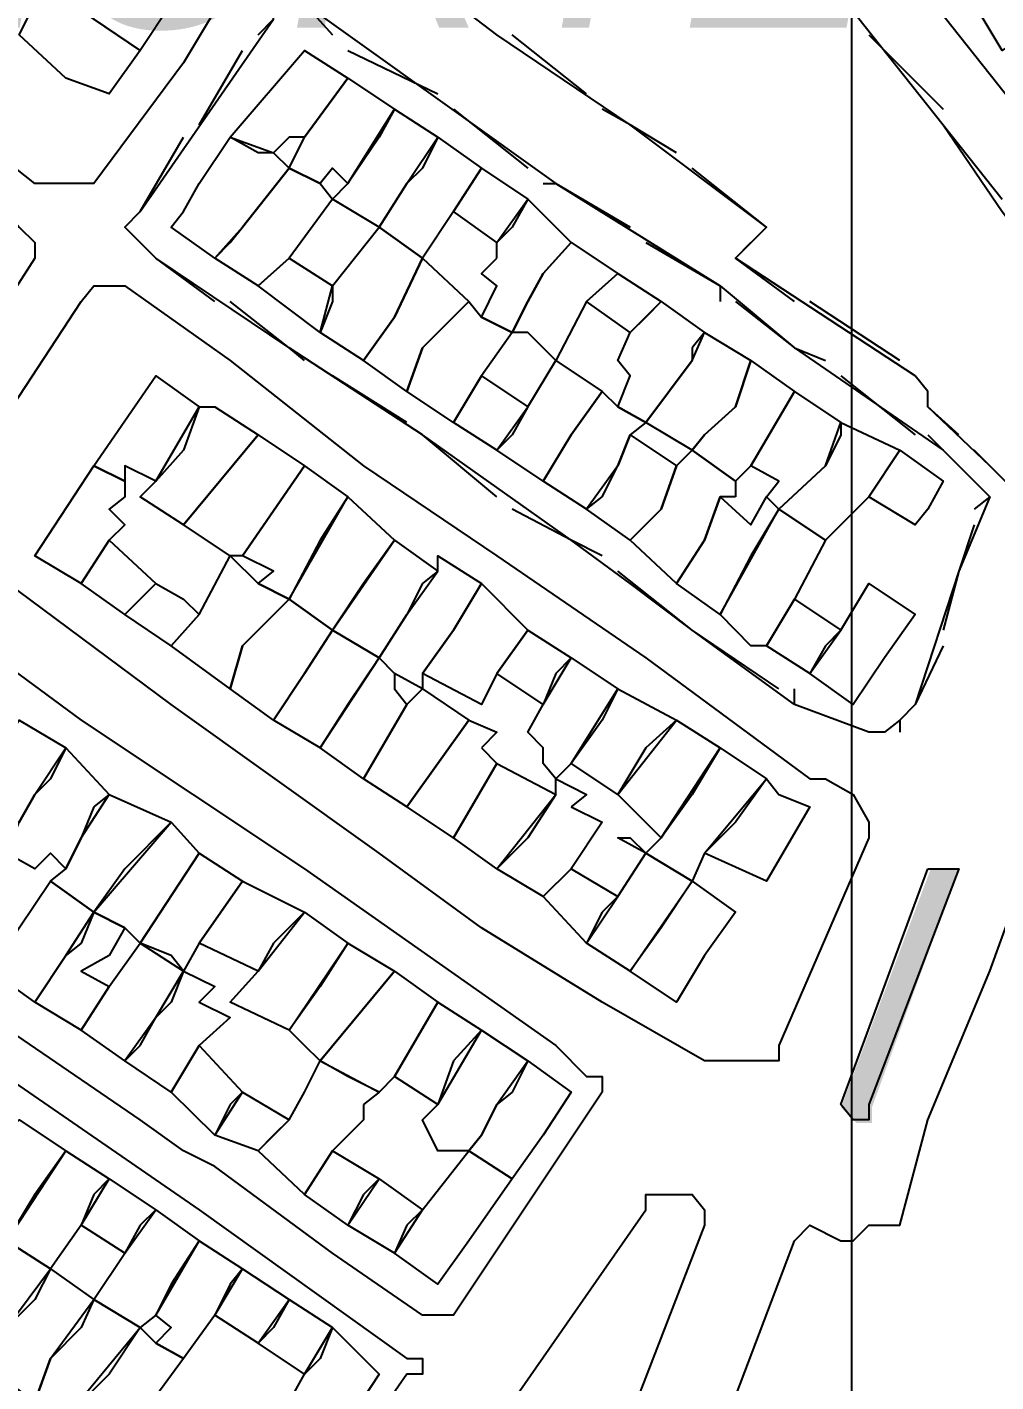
# Model space of a CAD drawing. Header units: millimetres. Extents: x -3588 to 75209, y -3737 to 38254.
# Drawn here: x 6246.4 to 6334.6, y 5835 to 5958.4 of the extents above; entities that cross this region are included whole.
import ezdxf

# ---------------------------------------------------------------- set-up
doc = ezdxf.new("R2010")
doc.units = ezdxf.units.MM
for name, color, linetype in [('H', 250, 'Continuous'), ('P', 253, 'Continuous'), ('T', 7, 'Continuous')]:
    doc.layers.add(name, color=color, linetype=linetype)

msp = doc.modelspace()

# ---------------------------------------------------------------- hatches: boundary and pattern name
at = {"layer": 'H', "linetype": 'Continuous'}
msp.add_hatch(color=256, dxfattribs=at).paths.add_polyline_path([(6328.648, 5881.728), (6330.073, 5881.728), (6331.193, 5881.728), (6323.287, 5859.995), (6323.287, 5858.587), (6321.879, 5858.587), (6320.47, 5859.995), (6328.648, 5881.728), (6328.648, 5881.728)])

# ---------------------------------------------------------------- linework, layer by layer
msp.add_lwpolyline([(6321.471, 6253.151), (7910.682, 6253.151), (7910.682, 5438.155), (6321.471, 5438.155)], close=True)
at = {"layer": 'P'}
for points in [[(6309.46, 5998.315), (6313.685, 6001.148), (6323.015, 6007.918), (6324.423, 6009.326), (6325.832, 6007.918), (6335.146, 5995.787), (6347.565, 5980.823), (6361.12, 5964.452), (6362.24, 5961.907), (6343.34, 5945.535), (6341.915, 5945.535), (6340.795, 5945.535), (6320.47, 5971.221), (6305.507, 5989.001), (6305.507, 5990.138), (6304.099, 5992.954), (6305.507, 5994.363), (6309.46, 5998.315)], [(6240.292, 5949.488), (6232.114, 5955.137), (6230.978, 5956.258), (6230.978, 5957.666), (6240.292, 5972.629), (6249.894, 5986.185), (6256.664, 5995.787), (6258.088, 5998.315), (6259.496, 5999.74), (6279.821, 5986.185), (6279.821, 5984.776), (6270.219, 5971.221), (6260.616, 5955.137), (6252.439, 5944.127), (6251.302, 5944.127), (6249.894, 5944.127), (6247.077, 5944.127), (6240.292, 5949.488)], [(6168.595, 5969.813), (6172.548, 5975.462), (6177.909, 5983.352), (6179.318, 5984.776), (6180.742, 5984.776), (6197.114, 5972.629), (6217.438, 5959.09), (6234.931, 5948.352), (6244.533, 5941.582), (6245.653, 5940.174), (6247.077, 5938.766), (6247.077, 5937.341), (6234.931, 5918.441), (6233.522, 5917.017), (6230.978, 5917.017), (6228.161, 5918.441), (6210.653, 5929.163), (6184.679, 5946.944), (6165.778, 5960.499), (6165.778, 5961.907), (6164.354, 5964.452), (6165.778, 5965.86), (6168.595, 5969.813)], [(6249.894, 5964.452), (6251.302, 5965.86), (6256.664, 5963.027), (6259.496, 5960.499), (6256.664, 5956.258), (6252.439, 5959.09), (6248.486, 5961.907), (6249.894, 5964.452)], [(6319.062, 5963.027), (6329.785, 5949.488), (6335.146, 5941.582), (6339.387, 5935.933), (6340.795, 5929.163), (6341.915, 5918.441), (6341.915, 5913.064), (6340.795, 5911.655), (6334.01, 5918.441), (6328.376, 5923.802), (6328.376, 5925.21), (6327.24, 5926.619), (6310.868, 5937.341), (6313.685, 5940.174), (6301.266, 5949.488), (6289.135, 5957.666), (6278.413, 5965.86)], [(6341.915, 5961.907), (6339.387, 5959.09), (6335.146, 5956.258), (6332.601, 5960.499), (6335.146, 5963.027), (6339.387, 5965.86), (6341.915, 5961.907)], [(6247.077, 5960.499), (6248.486, 5961.907), (6252.439, 5959.09), (6256.664, 5956.258), (6253.847, 5952.305), (6249.894, 5953.713), (6245.653, 5957.666), (6247.077, 5960.499)], [(6267.402, 5957.666), (6268.81, 5959.09), (6268.81, 5960.499), (6270.219, 5960.499), (6271.627, 5960.499), (6274.172, 5957.666)], [(6271.627, 5960.499), (6275.58, 5957.666), (6294.496, 5944.127), (6309.46, 5934.813), (6316.229, 5929.163), (6329.785, 5919.849), (6331.193, 5918.441), (6332.601, 5917.017), (6334.01, 5915.608), (6331.193, 5908.839), (6327.24, 5896.692), (6325.832, 5895.284), (6324.423, 5894.163), (6323.015, 5894.163), (6316.229, 5896.692), (6306.915, 5903.477), (6301.266, 5907.702)], [(6301.266, 5907.702), (6295.905, 5911.655), (6282.366, 5921.258), (6270.219, 5929.163), (6258.088, 5937.341), (6256.664, 5938.766), (6255.255, 5940.174), (6256.664, 5941.582), (6268.81, 5959.09)], [(6297.313, 5797.901), (6316.229, 5847.865), (6317.638, 5849.273), (6320.47, 5847.865), (6321.591, 5847.865), (6323.015, 5849.273), (6325.832, 5849.273), (6328.376, 5858.875), (6334.01, 5872.414), (6341.915, 5894.163), (6346.156, 5904.886), (6347.565, 5911.655), (6348.701, 5918.441), (6348.701, 5923.802), (6347.565, 5930.572), (6344.748, 5937.341), (6343.34, 5938.766), (6343.34, 5940.174), (6344.748, 5941.582), (6366.481, 5959.09)], [(6297.313, 5952.305), (6290.543, 5957.666)], [(6323.015, 5957.666), (6329.785, 5950.896)], [(6262.041, 5949.488), (6265.978, 5956.258)], [(6267.402, 5946.944), (6264.857, 5948.352), (6271.627, 5956.258), (6275.58, 5953.713), (6271.627, 5948.352), (6270.219, 5948.352), (6268.81, 5946.944), (6267.402, 5946.944)], [(6275.58, 5956.258), (6283.774, 5952.305)], [(6278.413, 5948.352), (6275.58, 5944.127), (6274.172, 5945.535), (6273.035, 5944.127), (6270.219, 5945.535), (6271.627, 5948.352), (6275.58, 5953.713), (6279.821, 5950.896), (6278.413, 5948.352)], [(6282.366, 5945.535), (6280.941, 5944.127), (6278.413, 5940.174), (6274.172, 5942.703), (6275.58, 5944.127), (6279.821, 5950.896), (6283.774, 5948.352), (6282.366, 5945.535)], [(6285.182, 5950.896), (6291.952, 5945.535)], [(6305.507, 5946.944), (6301.266, 5949.488), (6298.737, 5950.896)], [(6329.785, 5949.488), (6335.146, 5942.703)], [(6255.255, 5940.174), (6256.664, 5941.582), (6260.616, 5948.352)], [(6260.616, 5941.582), (6262.041, 5944.127), (6264.857, 5948.352), (6268.81, 5946.944), (6270.219, 5945.535), (6265.978, 5940.174), (6263.449, 5937.341), (6259.496, 5940.174), (6260.616, 5941.582)], [(6285.182, 5941.582), (6282.366, 5937.341), (6278.413, 5940.174), (6280.941, 5944.127), (6283.774, 5948.352), (6287.727, 5945.535), (6285.182, 5941.582)], [(6264.857, 5938.766), (6265.978, 5940.174), (6270.219, 5945.535), (6273.035, 5944.127), (6274.172, 5942.703), (6270.219, 5937.341), (6267.402, 5934.813), (6263.449, 5937.341), (6264.857, 5938.766)], [(6290.543, 5940.174), (6289.135, 5938.766), (6285.182, 5941.582), (6287.727, 5945.535), (6291.952, 5942.703), (6290.543, 5940.174)], [(6313.685, 5940.174), (6306.915, 5945.535)], [(6293.36, 5944.127), (6294.496, 5944.127), (6301.266, 5940.174)], [(6289.135, 5937.341), (6289.135, 5938.766), (6291.952, 5942.703), (6295.905, 5938.766), (6293.36, 5935.933), (6291.952, 5933.388), (6290.543, 5930.572), (6287.727, 5931.98), (6289.135, 5934.813), (6287.727, 5935.933), (6289.135, 5937.341)], [(6279.821, 5931.98), (6276.988, 5928.027), (6273.035, 5930.572), (6274.172, 5934.813), (6278.413, 5940.174), (6282.366, 5937.341), (6279.821, 5931.98)], [(6263.449, 5933.388), (6258.088, 5937.341), (6256.664, 5938.766)], [(6297.313, 5933.388), (6294.496, 5928.027), (6291.952, 5930.572), (6290.543, 5930.572), (6291.952, 5933.388), (6293.36, 5935.933), (6295.905, 5938.766), (6300.146, 5935.933), (6297.313, 5933.388)], [(6302.69, 5938.766), (6309.46, 5934.813), (6309.46, 5933.388)], [(6316.229, 5933.388), (6310.868, 5937.341), (6312.276, 5938.766)], [(6274.172, 5933.388), (6273.035, 5930.572), (6267.402, 5934.813), (6270.219, 5937.341), (6274.172, 5934.813), (6274.172, 5933.388)], [(6282.366, 5929.163), (6280.941, 5925.21), (6276.988, 5928.027), (6279.821, 5931.98), (6282.366, 5937.341), (6286.591, 5933.388), (6282.366, 5929.163)], [(6302.69, 5931.98), (6301.266, 5930.572), (6297.313, 5933.388), (6300.146, 5935.933), (6304.099, 5933.388), (6302.69, 5931.98)], [(6238.883, 5914.488), (6251.302, 5933.388), (6252.439, 5934.813), (6253.847, 5934.813), (6255.255, 5934.813), (6264.857, 5928.027), (6276.988, 5918.441), (6289.135, 5910.247), (6302.69, 5900.933), (6317.638, 5889.922), (6319.062, 5889.922), (6321.591, 5888.514), (6323.015, 5885.969), (6323.015, 5884.561), (6314.821, 5865.645), (6314.821, 5864.236), (6312.276, 5864.236), (6309.46, 5864.236), (6308.051, 5864.236), (6298.737, 5869.598), (6287.727, 5876.367)], [(6271.627, 5928.027), (6270.219, 5929.163), (6264.857, 5933.388)], [(6287.727, 5931.98), (6290.543, 5930.572), (6287.727, 5926.619), (6285.182, 5922.378), (6280.941, 5925.21), (6282.366, 5929.163), (6286.591, 5933.388), (6287.727, 5931.98)], [(6306.915, 5929.163), (6306.915, 5928.027), (6302.69, 5922.378), (6300.146, 5923.802), (6301.266, 5926.619), (6300.146, 5928.027), (6301.266, 5930.572), (6304.099, 5933.388), (6308.051, 5930.572), (6306.915, 5929.163)], [(6310.868, 5933.388), (6316.229, 5929.163), (6319.062, 5928.027)], [(6325.832, 5928.027), (6317.638, 5933.388)], [(6308.051, 5921.258), (6306.915, 5919.849), (6302.69, 5922.378), (6306.915, 5928.027), (6308.051, 5930.572), (6312.276, 5928.027), (6310.868, 5923.802), (6308.051, 5921.258)], [(6295.905, 5921.258), (6293.36, 5917.017), (6289.135, 5919.849), (6291.952, 5923.802), (6294.496, 5928.027), (6298.737, 5925.21), (6295.905, 5921.258)], [(6312.276, 5918.441), (6310.868, 5917.017), (6306.915, 5919.849), (6308.051, 5921.258), (6310.868, 5923.802), (6312.276, 5928.027), (6316.229, 5925.21), (6312.276, 5918.441)], [(6260.616, 5919.849), (6258.088, 5917.017), (6255.255, 5918.441), (6255.255, 5917.017), (6252.439, 5918.441), (6258.088, 5926.619), (6262.041, 5923.802), (6260.616, 5919.849)], [(6280.941, 5922.378), (6274.172, 5926.619)], [(6290.543, 5921.258), (6289.135, 5919.849), (6285.182, 5922.378), (6287.727, 5926.619), (6291.952, 5923.802), (6290.543, 5921.258)], [(6320.47, 5926.619), (6327.24, 5921.258)], [(6331.193, 5921.258), (6328.376, 5923.802), (6328.376, 5925.21), (6327.24, 5926.619)], [(6300.146, 5923.802), (6302.69, 5922.378), (6301.266, 5921.258), (6300.146, 5918.441), (6297.313, 5914.488), (6293.36, 5917.017), (6295.905, 5921.258), (6298.737, 5925.21), (6300.146, 5923.802)], [(6320.47, 5921.258), (6319.062, 5918.441), (6314.821, 5914.488), (6313.685, 5915.608), (6314.821, 5917.017), (6312.276, 5918.441), (6316.229, 5925.21), (6320.47, 5922.378), (6320.47, 5921.258)], [(6267.402, 5921.258), (6260.616, 5913.064), (6256.664, 5915.608), (6258.088, 5917.017), (6262.041, 5923.802), (6263.449, 5923.802), (6267.402, 5921.258)], [(6323.015, 5915.608), (6319.062, 5911.655), (6314.821, 5914.488), (6319.062, 5918.441), (6320.47, 5922.378), (6325.832, 5919.849), (6323.015, 5915.608)], [(6267.402, 5921.258), (6271.627, 5918.441), (6265.978, 5910.247), (6264.857, 5910.247), (6260.616, 5913.064), (6267.402, 5921.258)], [(6289.135, 5915.608), (6282.366, 5921.258)], [(6298.737, 5915.608), (6300.146, 5918.441), (6301.266, 5921.258), (6305.507, 5918.441), (6304.099, 5914.488), (6301.266, 5911.655), (6297.313, 5914.488), (6298.737, 5915.608)], [(6328.376, 5921.258), (6329.785, 5919.849), (6331.193, 5918.441), (6332.601, 5917.017), (6334.01, 5915.608), (6332.601, 5914.488)], [(6310.868, 5915.608), (6309.46, 5915.608), (6308.051, 5911.655), (6305.507, 5907.702), (6301.266, 5911.655), (6304.099, 5914.488), (6305.507, 5918.441), (6306.915, 5919.849), (6310.868, 5917.017), (6310.868, 5915.608)], [(6328.376, 5914.488), (6327.24, 5913.064), (6323.015, 5915.608), (6325.832, 5919.849), (6329.785, 5917.017), (6328.376, 5914.488)], [(6339.387, 5913.064), (6334.01, 5918.441), (6332.601, 5919.849)], [(6255.255, 5917.017), (6255.255, 5915.608), (6253.847, 5914.488), (6255.255, 5913.064), (6253.847, 5911.655), (6251.302, 5907.702), (6247.077, 5910.247), (6252.439, 5918.441), (6255.255, 5917.017)], [(6273.035, 5911.655), (6270.219, 5906.294), (6267.402, 5907.702), (6268.81, 5908.839), (6265.978, 5910.247), (6271.627, 5918.441), (6275.58, 5915.608), (6273.035, 5911.655)], [(6276.988, 5907.702), (6274.172, 5903.477), (6270.219, 5906.294), (6275.58, 5915.608), (6279.821, 5911.655), (6276.988, 5907.702)], [(6312.276, 5910.247), (6309.46, 5904.886), (6305.507, 5907.702), (6308.051, 5911.655), (6309.46, 5915.608), (6312.276, 5913.064), (6313.685, 5915.608), (6314.821, 5914.488), (6312.276, 5910.247)], [(6298.737, 5910.247), (6295.905, 5911.655), (6290.543, 5914.488)], [(6313.685, 5902.053), (6312.276, 5902.053), (6309.46, 5904.886), (6314.821, 5914.488), (6319.062, 5911.655), (6316.229, 5906.294), (6313.685, 5902.053)], [(6332.601, 5913.064), (6331.193, 5908.839), (6329.785, 5903.477)], [(6256.664, 5906.294), (6255.255, 5904.886), (6251.302, 5907.702), (6253.847, 5911.655), (6258.088, 5907.702), (6256.664, 5906.294)], [(6282.366, 5907.702), (6280.941, 5904.886), (6278.413, 5900.933), (6274.172, 5903.477), (6279.821, 5911.655), (6283.774, 5908.839), (6282.366, 5907.702)], [(6265.978, 5902.053), (6264.857, 5898.116), (6259.496, 5902.053), (6262.041, 5904.886), (6264.857, 5910.247), (6267.402, 5907.702), (6270.219, 5906.294), (6265.978, 5902.053)], [(6282.366, 5899.525), (6282.366, 5898.116), (6279.821, 5899.525), (6278.413, 5900.933), (6280.941, 5904.886), (6283.774, 5908.839), (6283.774, 5910.247), (6287.727, 5907.702), (6285.182, 5903.477), (6282.366, 5899.525)], [(6287.727, 5876.367), (6278.413, 5883.153), (6259.496, 5896.692), (6243.124, 5908.839)], [(6306.915, 5903.477), (6300.146, 5908.839)], [(6260.616, 5906.294), (6262.041, 5904.886), (6259.496, 5902.053), (6255.255, 5904.886), (6258.088, 5907.702), (6260.616, 5906.294)], [(6289.135, 5899.525), (6287.727, 5896.692), (6282.366, 5899.525), (6285.182, 5903.477), (6287.727, 5907.702), (6291.952, 5903.477), (6289.135, 5899.525)], [(6324.423, 5900.933), (6321.591, 5896.692), (6317.638, 5899.525), (6320.47, 5903.477), (6323.015, 5907.702), (6327.24, 5904.886), (6324.423, 5900.933)], [(6260.616, 5856.042), (6256.664, 5858.875), (6238.883, 5871.006), (6226.753, 5879.2), (6221.391, 5883.153), (6218.559, 5884.561), (6218.559, 5885.969), (6218.559, 5887.378), (6230.978, 5904.886), (6232.114, 5906.294), (6234.931, 5906.294), (6236.339, 5906.294), (6251.302, 5895.284), (6271.627, 5881.728), (6294.496, 5865.645), (6297.313, 5862.828), (6298.737, 5862.828), (6298.737, 5861.404), (6285.182, 5841.079), (6283.774, 5841.079), (6282.366, 5841.079), (6274.172, 5846.728), (6263.449, 5854.634), (6260.616, 5856.042)], [(6271.627, 5899.525), (6268.81, 5895.284), (6264.857, 5898.116), (6265.978, 5902.053), (6270.219, 5906.294), (6274.172, 5903.477), (6271.627, 5899.525)], [(6319.062, 5902.053), (6317.638, 5899.525), (6313.685, 5902.053), (6316.229, 5906.294), (6320.47, 5903.477), (6319.062, 5902.053)], [(6275.58, 5896.692), (6273.035, 5892.739), (6268.81, 5895.284), (6271.627, 5899.525), (6274.172, 5903.477), (6278.413, 5900.933), (6275.58, 5896.692)], [(6294.496, 5899.525), (6293.36, 5896.692), (6289.135, 5899.525), (6291.952, 5903.477), (6295.905, 5900.933), (6294.496, 5899.525)], [(6314.821, 5898.116), (6306.915, 5903.477)], [(6329.785, 5902.053), (6327.24, 5896.692), (6325.832, 5895.284), (6325.832, 5894.163)], [(6279.821, 5899.525), (6279.821, 5898.116), (6280.941, 5896.692), (6276.988, 5889.922), (6273.035, 5892.739), (6278.413, 5900.933), (6279.821, 5899.525)], [(6298.737, 5895.284), (6295.905, 5891.331), (6294.496, 5889.922), (6293.36, 5891.331), (6293.36, 5892.739), (6291.952, 5894.163), (6293.36, 5896.692), (6295.905, 5900.933), (6300.146, 5898.116), (6298.737, 5895.284)], [(6283.774, 5891.331), (6280.941, 5887.378), (6276.988, 5889.922), (6280.941, 5896.692), (6282.366, 5898.116), (6286.591, 5895.284), (6283.774, 5891.331)], [(6302.69, 5892.739), (6300.146, 5888.514), (6295.905, 5891.331), (6300.146, 5898.116), (6305.507, 5895.284), (6302.69, 5892.739)], [(6324.423, 5894.163), (6323.015, 5894.163), (6316.229, 5896.692), (6316.229, 5898.116)], [(6248.486, 5889.922), (6247.077, 5888.514), (6245.653, 5885.969), (6244.533, 5885.969), (6243.124, 5884.561), (6241.716, 5884.561), (6240.292, 5885.969), (6241.716, 5888.514), (6245.653, 5895.284), (6249.894, 5892.739), (6248.486, 5889.922)], [(6287.727, 5892.739), (6289.135, 5891.331), (6285.182, 5884.561), (6280.941, 5887.378), (6286.591, 5895.284), (6289.135, 5894.163), (6287.727, 5892.739)], [(6306.915, 5888.514), (6304.099, 5884.561), (6300.146, 5888.514), (6305.507, 5895.284), (6309.46, 5892.739), (6306.915, 5888.514)], [(6252.439, 5887.378), (6251.302, 5884.561), (6249.894, 5881.728), (6248.486, 5883.153), (6247.077, 5881.728), (6244.533, 5883.153), (6245.653, 5885.969), (6247.077, 5888.514), (6249.894, 5892.739), (6253.847, 5888.514), (6252.439, 5887.378)], [(6310.868, 5885.969), (6308.051, 5883.153), (6306.915, 5880.608), (6302.69, 5883.153), (6304.099, 5884.561), (6309.46, 5892.739), (6313.685, 5889.922), (6310.868, 5885.969)], [(6291.952, 5884.561), (6289.135, 5881.728), (6285.182, 5884.561), (6289.135, 5891.331), (6294.496, 5888.514), (6291.952, 5884.561)], [(6295.905, 5887.378), (6298.737, 5885.969), (6295.905, 5881.728), (6293.36, 5879.2), (6289.135, 5881.728), (6294.496, 5888.514), (6294.496, 5889.922), (6297.313, 5888.514), (6295.905, 5887.378)], [(6314.821, 5888.514), (6317.638, 5887.378), (6313.685, 5880.608), (6308.051, 5883.153), (6313.685, 5889.922), (6314.821, 5888.514)], [(6255.255, 5881.728), (6252.439, 5877.791), (6248.486, 5880.608), (6249.894, 5881.728), (6251.302, 5884.561), (6253.847, 5888.514), (6259.496, 5885.969), (6255.255, 5881.728)], [(6255.255, 5876.367), (6252.439, 5877.791), (6259.496, 5885.969), (6262.041, 5883.153), (6256.664, 5874.959), (6255.255, 5876.367)], [(6302.69, 5883.153), (6300.146, 5884.561), (6301.266, 5884.561), (6302.69, 5883.153)], [(6259.496, 5873.839), (6256.664, 5874.959), (6262.041, 5883.153), (6265.978, 5880.608), (6262.041, 5874.959), (6260.616, 5872.414), (6259.496, 5873.839)], [(6304.099, 5876.367), (6301.266, 5872.414), (6297.313, 5874.959), (6300.146, 5879.2), (6302.69, 5883.153), (6306.915, 5880.608), (6304.099, 5876.367)], [(6229.569, 5842.503), (6217.438, 5852.089), (6203.883, 5860.283), (6202.475, 5861.404), (6214.606, 5880.608), (6216.014, 5881.728), (6217.438, 5881.728), (6240.292, 5865.645), (6262.041, 5850.681), (6280.941, 5837.142), (6282.366, 5837.142), (6282.366, 5835.718), (6280.941, 5835.718), (6268.81, 5818.226), (6268.81, 5816.817), (6267.402, 5816.817), (6243.124, 5834.309), (6229.569, 5842.503)], [(6298.737, 5877.791), (6297.313, 5874.959), (6293.36, 5879.2), (6295.905, 5881.728), (6300.146, 5879.2), (6298.737, 5877.791)], [(6328.376, 5881.728), (6329.785, 5881.728), (6331.193, 5881.728), (6323.015, 5860.283), (6323.015, 5858.875), (6321.591, 5858.875), (6320.47, 5860.283), (6328.376, 5881.728)], [(6251.302, 5874.959), (6249.894, 5873.839), (6247.077, 5869.598), (6243.124, 5872.414), (6245.653, 5876.367), (6248.486, 5880.608), (6252.439, 5877.791), (6251.302, 5874.959)], [(6268.81, 5874.959), (6267.402, 5872.414), (6262.041, 5874.959), (6265.978, 5880.608), (6271.627, 5877.791), (6268.81, 5874.959)], [(6308.051, 5873.839), (6305.507, 5869.598), (6301.266, 5872.414), (6306.915, 5880.608), (6310.868, 5877.791), (6308.051, 5873.839)], [(6253.847, 5873.839), (6251.302, 5872.414), (6253.847, 5871.006), (6251.302, 5867.053), (6247.077, 5869.598), (6249.894, 5873.839), (6252.439, 5877.791), (6255.255, 5876.367), (6253.847, 5873.839)], [(6273.035, 5871.006), (6270.219, 5867.053), (6264.857, 5869.598), (6267.402, 5872.414), (6271.627, 5877.791), (6275.58, 5874.959), (6273.035, 5871.006)], [(6259.496, 5869.598), (6258.088, 5868.189), (6255.255, 5864.236), (6251.302, 5867.053), (6253.847, 5871.006), (6256.664, 5874.959), (6260.616, 5872.414), (6259.496, 5869.598)], [(6271.627, 5865.645), (6270.219, 5867.053), (6275.58, 5874.959), (6279.821, 5872.414), (6273.035, 5864.236), (6271.627, 5865.645)], [(6256.664, 5865.645), (6258.088, 5868.189), (6260.616, 5872.414), (6263.449, 5871.006), (6262.041, 5869.598), (6264.857, 5868.189), (6262.041, 5865.645), (6259.496, 5861.404), (6255.255, 5864.236), (6256.664, 5865.645)], [(6275.58, 5862.828), (6273.035, 5864.236), (6279.821, 5872.414), (6283.774, 5869.598), (6279.821, 5862.828), (6278.413, 5861.404), (6275.58, 5862.828)], [(6285.182, 5864.236), (6283.774, 5860.283), (6279.821, 5862.828), (6283.774, 5869.598), (6287.727, 5867.053), (6285.182, 5864.236)], [(6290.543, 5861.404), (6289.135, 5860.283), (6287.727, 5857.467), (6286.591, 5856.042), (6283.774, 5856.042), (6282.366, 5858.875), (6283.774, 5860.283), (6287.727, 5867.053), (6291.952, 5864.236), (6290.543, 5861.404)], [(6264.857, 5860.283), (6263.449, 5857.467), (6259.496, 5861.404), (6262.041, 5865.645), (6265.978, 5861.404), (6264.857, 5860.283)], [(6276.988, 5860.283), (6276.988, 5858.875), (6274.172, 5856.042), (6271.627, 5852.089), (6267.402, 5856.042), (6270.219, 5858.875), (6271.627, 5861.404), (6273.035, 5864.236), (6278.413, 5861.404), (6276.988, 5860.283)], [(6286.591, 5856.042), (6287.727, 5857.467), (6289.135, 5860.283), (6291.952, 5864.236), (6295.905, 5861.404), (6293.36, 5857.467), (6290.543, 5853.514), (6286.591, 5856.042)], [(6268.81, 5857.467), (6267.402, 5856.042), (6263.449, 5857.467), (6265.978, 5861.404), (6270.219, 5858.875), (6268.81, 5857.467)], [(6247.077, 5852.089), (6244.533, 5847.865), (6238.883, 5850.681), (6240.292, 5853.514), (6245.653, 5858.875), (6249.894, 5856.042), (6247.077, 5852.089)], [(6252.439, 5852.089), (6251.302, 5849.273), (6248.486, 5845.32), (6244.533, 5847.865), (6249.894, 5856.042), (6253.847, 5853.514), (6252.439, 5852.089)], [(6276.988, 5852.089), (6275.58, 5849.273), (6271.627, 5852.089), (6274.172, 5856.042), (6278.413, 5853.514), (6276.988, 5852.089)], [(6286.591, 5847.865), (6283.774, 5843.912), (6279.821, 5846.728), (6282.366, 5850.681), (6286.591, 5856.042), (6290.543, 5853.514), (6286.591, 5847.865)], [(6256.664, 5849.273), (6255.255, 5846.728), (6251.302, 5849.273), (6253.847, 5853.514), (6258.088, 5850.681), (6256.664, 5849.273)], [(6280.941, 5849.273), (6279.821, 5846.728), (6275.58, 5849.273), (6278.413, 5853.514), (6282.366, 5850.681), (6280.941, 5849.273)], [(6276.988, 5812.864), (6290.543, 5833.189), (6302.69, 5850.681), (6302.69, 5852.089), (6304.099, 5852.089), (6305.507, 5852.089), (6306.915, 5852.089), (6308.051, 5850.681), (6308.051, 5849.273), (6301.266, 5831.765), (6289.135, 5800.43)], [(6259.496, 5843.912), (6258.088, 5841.079), (6256.664, 5839.959), (6252.439, 5842.503), (6255.255, 5846.728), (6258.088, 5850.681), (6262.041, 5847.865), (6259.496, 5843.912)], [(6247.077, 5842.503), (6244.533, 5839.959), (6241.716, 5837.142), (6237.763, 5839.959), (6243.124, 5846.728), (6244.533, 5847.865), (6248.486, 5845.32), (6247.077, 5842.503)], [(6264.857, 5843.912), (6263.449, 5841.079), (6260.616, 5837.142), (6258.088, 5838.55), (6259.496, 5839.959), (6258.088, 5841.079), (6262.041, 5847.865), (6265.978, 5845.32), (6264.857, 5843.912)], [(6251.302, 5839.959), (6248.486, 5837.142), (6247.077, 5833.189), (6241.716, 5837.142), (6244.533, 5839.959), (6248.486, 5845.32), (6252.439, 5842.503), (6251.302, 5839.959)], [(6268.81, 5839.959), (6267.402, 5838.55), (6263.449, 5841.079), (6265.978, 5845.32), (6270.219, 5842.503), (6268.81, 5839.959)], [(6253.847, 5835.718), (6249.894, 5831.765), (6247.077, 5833.189), (6248.486, 5837.142), (6252.439, 5842.503), (6256.664, 5839.959), (6253.847, 5835.718)], [(6273.035, 5837.142), (6271.627, 5835.718), (6267.402, 5838.55), (6270.219, 5842.503), (6274.172, 5839.959), (6273.035, 5837.142)], [(6258.088, 5838.55), (6260.616, 5837.142), (6256.664, 5831.765), (6253.847, 5827.54), (6249.894, 5831.765), (6256.664, 5839.959), (6258.088, 5838.55)], [(6271.627, 5828.948), (6270.219, 5830.356), (6271.627, 5831.765), (6270.219, 5833.189), (6271.627, 5835.718), (6274.172, 5839.959), (6278.413, 5835.718), (6273.035, 5827.54), (6271.627, 5828.948)]]:
    msp.add_lwpolyline(points, dxfattribs=at)

# ---------------------------------------------------------------- texts
at = {"layer": 'T', "insert": (6030.115, 5977.527), "char_height": 19.20446, "attachment_point": 1}
msp.add_mtext('{\\fArial|b0|i1|c0|p18;BOSQUES DEL NORTE}', dxfattribs=at)
at = {"layer": 'T', "color": 8, "insert": (6313.381, 5774.279), "char_height": 9.60223, "attachment_point": 1, "rotation": 66}
msp.add_mtext('{\\fArial|b0|i0|c0|p18;QUEBRADA EL GUAMO}', dxfattribs=at)

doc.saveas('drawing.dxf')
